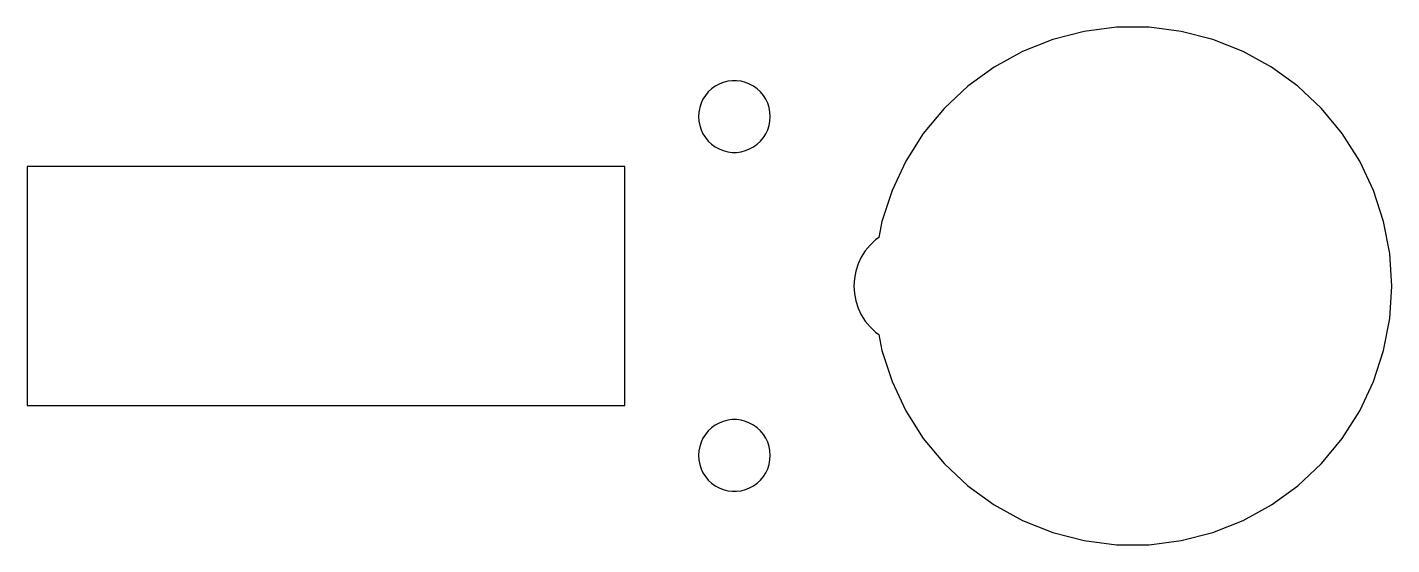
# Model space of a CAD drawing. Header units: metres. Extents: x -55.5 to 13, y -13 to 13.
import ezdxf

# ---------------------------------------------------------------- set-up
doc = ezdxf.new("R2010")
doc.units = ezdxf.units.M

msp = doc.modelspace()

# ---------------------------------------------------------------- linework, layer by layer
for p, q in [((-4.01721, 12.3637), (-5.53513, 11.7627)), ((-2.43594, 12.7697), (-4.01721, 12.3637)), ((-0.816269, 12.9743), (-2.43594, 12.7697)), ((0.816269, 12.9743), (-0.816269, 12.9743)), ((2.43594, 12.7697), (0.816269, 12.9743)), ((4.01721, 12.3637), (2.43594, 12.7697)), ((5.53513, 11.7627), (4.01721, 12.3637)), ((-5.53513, 11.7627), (-6.96574, 10.9763)), ((6.96574, 10.9763), (5.53513, 11.7627)), ((-6.96574, 10.9763), (-8.2865, 10.0167)), ((8.2865, 10.0167), (6.96574, 10.9763)), ((-20.113, 10.2964), (-20.3373, 10.2681)), ((-19.887, 10.2964), (-20.113, 10.2964)), ((-19.6627, 10.2681), (-19.887, 10.2964)), ((-21.3121, 9.73218), (-21.4562, 9.558)), ((-21.1474, 9.88692), (-21.3121, 9.73218)), ((-20.9645, 10.0198), (-21.1474, 9.88692)), ((-20.7664, 10.1287), (-20.9645, 10.0198)), ((-20.5562, 10.2119), (-20.7664, 10.1287)), ((-20.3373, 10.2681), (-20.5562, 10.2119)), ((-19.4438, 10.2119), (-19.6627, 10.2681)), ((-19.2336, 10.1287), (-19.4438, 10.2119)), ((-19.0355, 10.0198), (-19.2336, 10.1287)), ((-18.8526, 9.88692), (-19.0355, 10.0198)), ((-18.6879, 9.73218), (-18.8526, 9.88692)), ((-18.5438, 9.558), (-18.6879, 9.73218)), ((-8.2865, 10.0167), (-9.47658, 8.89911)), ((9.47658, 8.89911), (8.2865, 10.0167)), ((-21.7434, 8.94763), (-21.7858, 8.72559)), ((-21.6736, 9.16261), (-21.7434, 8.94763)), ((-21.5773, 9.36714), (-21.6736, 9.16261)), ((-21.4562, 9.558), (-21.5773, 9.36714)), ((-18.4226, 9.36714), (-18.5438, 9.558)), ((-18.3264, 9.16261), (-18.4226, 9.36714)), ((-18.2565, 8.94763), (-18.3264, 9.16261)), ((-18.2142, 8.72559), (-18.2565, 8.94763)), ((-21.7858, 8.72559), (-21.8, 8.5)), ((-21.8, 8.5), (-21.7858, 8.2744)), ((-21.7858, 8.2744), (-21.7434, 8.05235)), ((-18.2565, 8.05235), (-18.2142, 8.2744)), ((-18.2, 8.5), (-18.2142, 8.72559)), ((-18.2142, 8.2744), (-18.2, 8.5)), ((-9.47658, 8.89911), (-10.5172, 7.6412)), ((10.5172, 7.6412), (9.47658, 8.89911)), ((-21.7434, 8.05235), (-21.6736, 7.83737)), ((-21.6736, 7.83737), (-21.5773, 7.63284)), ((-21.5773, 7.63284), (-21.4562, 7.44199)), ((-18.5438, 7.44199), (-18.4226, 7.63284)), ((-18.4226, 7.63284), (-18.3264, 7.83737)), ((-18.3264, 7.83737), (-18.2565, 8.05235)), ((-10.5172, 7.6412), (-11.392, 6.26279)), ((11.392, 6.26279), (10.5172, 7.6412)), ((-21.4562, 7.44199), (-21.3121, 7.26781)), ((-21.3121, 7.26781), (-21.1474, 7.11307)), ((-21.1474, 7.11307), (-20.9645, 6.98021)), ((-20.9645, 6.98021), (-20.7664, 6.87131)), ((-20.7664, 6.87131), (-20.5562, 6.78809)), ((-19.4438, 6.78809), (-19.2336, 6.87131)), ((-19.2336, 6.87131), (-19.0355, 6.98021)), ((-19.0355, 6.98021), (-18.8526, 7.11307)), ((-18.8526, 7.11307), (-18.6879, 7.26781)), ((-18.6879, 7.26781), (-18.5438, 7.44199)), ((-20.5562, 6.78809), (-20.3373, 6.73187)), ((-20.3373, 6.73187), (-20.113, 6.70355)), ((-20.113, 6.70355), (-19.887, 6.70355)), ((-19.887, 6.70355), (-19.6627, 6.73187)), ((-19.6627, 6.73187), (-19.4438, 6.78809)), ((-11.392, 6.26279), (-12.0871, 4.78561)), ((12.0871, 4.78561), (11.392, 6.26279)), ((-25.5, 6), (-55.5, 6)), ((-55.5, 6), (-55.5, -6)), ((-25.5, -6), (-25.5, 6)), ((-12.0871, 4.78561), (-12.5916, 3.23296)), ((12.5916, 3.23296), (12.0871, 4.78561)), ((-12.5916, 3.23296), (-12.744, 2.43376)), ((12.8975, 1.62932), (12.5916, 3.23296)), ((-12.9123, 2.31154), (-13.1869, 2.05363)), ((-12.744, 2.43376), (-12.9123, 2.31154)), ((-13.6289, 1.44525), (-13.7893, 1.10437)), ((-13.427, 1.76335), (-13.6289, 1.44525)), ((-13.1869, 2.05363), (-13.427, 1.76335)), ((13, 0), (12.8975, 1.62932)), ((-13.9057, 0.746063), (-13.9763, 0.375992)), ((-13.7893, 1.10437), (-13.9057, 0.746063)), ((-13.9763, 0.375992), (-14, 0)), ((-14, 0), (-13.9763, -0.375992)), ((12.8975, -1.62932), (13, 0)), ((-13.9763, -0.375992), (-13.9057, -0.746063)), ((-13.9057, -0.746063), (-13.7893, -1.10437)), ((-13.7893, -1.10437), (-13.6289, -1.44525)), ((-13.6289, -1.44525), (-13.427, -1.76335)), ((-13.427, -1.76335), (-13.1869, -2.05363)), ((-13.1869, -2.05363), (-12.9123, -2.31154)), ((12.5916, -3.23296), (12.8975, -1.62932)), ((-12.9123, -2.31154), (-12.744, -2.43376)), ((-12.744, -2.43376), (-12.5916, -3.23296)), ((-12.5916, -3.23296), (-12.0871, -4.78561)), ((12.0871, -4.78561), (12.5916, -3.23296)), ((-12.0871, -4.78561), (-11.392, -6.26279)), ((11.392, -6.26279), (12.0871, -4.78561)), ((-55.5, -6), (-25.5, -6)), ((-20.5562, -6.78809), (-20.7664, -6.87131)), ((-20.3373, -6.73187), (-20.5562, -6.78809)), ((-20.113, -6.70355), (-20.3373, -6.73187)), ((-19.887, -6.70355), (-20.113, -6.70355)), ((-19.6627, -6.73187), (-19.887, -6.70355)), ((-19.4438, -6.78809), (-19.6627, -6.73187)), ((-19.2336, -6.87131), (-19.4438, -6.78809)), ((-11.392, -6.26279), (-10.5172, -7.6412)), ((10.5172, -7.6412), (11.392, -6.26279)), ((-21.4562, -7.44199), (-21.5773, -7.63284)), ((-21.3121, -7.26781), (-21.4562, -7.44199)), ((-21.1474, -7.11307), (-21.3121, -7.26781)), ((-20.9645, -6.98021), (-21.1474, -7.11307)), ((-20.7664, -6.87131), (-20.9645, -6.98021)), ((-19.0355, -6.98021), (-19.2336, -6.87131)), ((-18.8526, -7.11307), (-19.0355, -6.98021)), ((-18.6879, -7.26781), (-18.8526, -7.11307)), ((-18.5438, -7.44199), (-18.6879, -7.26781)), ((-18.4226, -7.63284), (-18.5438, -7.44199)), ((-21.7434, -8.05235), (-21.7858, -8.2744)), ((-21.6736, -7.83737), (-21.7434, -8.05235)), ((-21.5773, -7.63284), (-21.6736, -7.83737)), ((-18.3264, -7.83737), (-18.4226, -7.63284)), ((-18.2565, -8.05235), (-18.3264, -7.83737)), ((-18.2142, -8.2744), (-18.2565, -8.05235)), ((-10.5172, -7.6412), (-9.47658, -8.89911)), ((9.47658, -8.89911), (10.5172, -7.6412)), ((-21.7858, -8.2744), (-21.8, -8.5)), ((-21.8, -8.5), (-21.7858, -8.72559)), ((-21.7858, -8.72559), (-21.7434, -8.94763)), ((-18.2565, -8.94763), (-18.2142, -8.72559)), ((-18.2, -8.5), (-18.2142, -8.2744)), ((-18.2142, -8.72559), (-18.2, -8.5)), ((-9.47658, -8.89911), (-8.2865, -10.0167)), ((8.2865, -10.0167), (9.47658, -8.89911)), ((-21.7434, -8.94763), (-21.6736, -9.16261)), ((-21.6736, -9.16261), (-21.5773, -9.36714)), ((-21.5773, -9.36714), (-21.4562, -9.558)), ((-21.4562, -9.558), (-21.3121, -9.73218)), ((-18.6879, -9.73218), (-18.5438, -9.558)), ((-18.5438, -9.558), (-18.4226, -9.36714)), ((-18.4226, -9.36714), (-18.3264, -9.16261)), ((-18.3264, -9.16261), (-18.2565, -8.94763)), ((-21.3121, -9.73218), (-21.1474, -9.88692)), ((-21.1474, -9.88692), (-20.9645, -10.0198)), ((-20.9645, -10.0198), (-20.7664, -10.1287)), ((-20.7664, -10.1287), (-20.5562, -10.2119)), ((-20.5562, -10.2119), (-20.3373, -10.2681)), ((-20.3373, -10.2681), (-20.113, -10.2964)), ((-19.887, -10.2964), (-19.6627, -10.2681)), ((-19.6627, -10.2681), (-19.4438, -10.2119)), ((-19.4438, -10.2119), (-19.2336, -10.1287)), ((-19.2336, -10.1287), (-19.0355, -10.0198)), ((-19.0355, -10.0198), (-18.8526, -9.88692)), ((-18.8526, -9.88692), (-18.6879, -9.73218)), ((-8.2865, -10.0167), (-6.96574, -10.9763)), ((6.96574, -10.9763), (8.2865, -10.0167)), ((-20.113, -10.2964), (-19.887, -10.2964)), ((-6.96574, -10.9763), (-5.53513, -11.7627)), ((5.53513, -11.7627), (6.96574, -10.9763)), ((-5.53513, -11.7627), (-4.01721, -12.3637)), ((4.01721, -12.3637), (5.53513, -11.7627)), ((-4.01721, -12.3637), (-2.43594, -12.7697)), ((-2.43594, -12.7697), (-0.816269, -12.9743)), ((-0.816269, -12.9743), (0.816269, -12.9743)), ((0.816269, -12.9743), (2.43594, -12.7697)), ((2.43594, -12.7697), (4.01721, -12.3637))]:
    msp.add_line(p, q)

doc.saveas('drawing.dxf')
